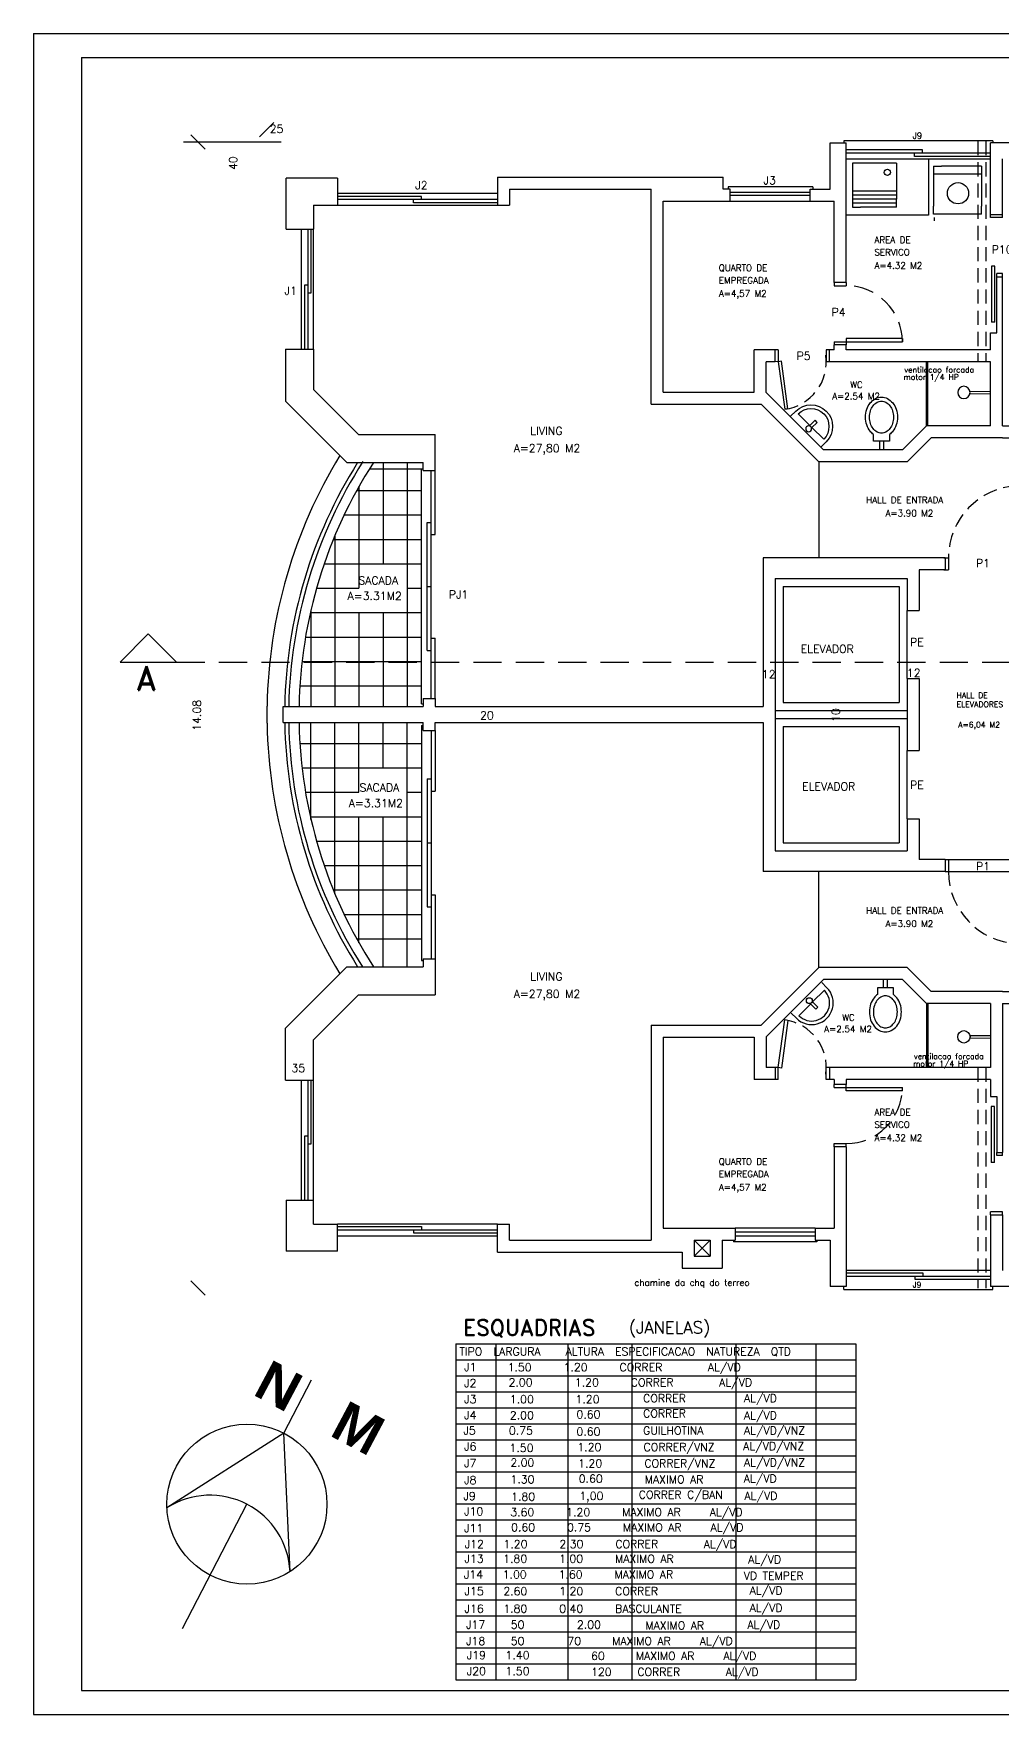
# Model space of a CAD drawing. Header units: millimetres. Extents: x 2200 to 2403, y 2380 to 2511.
# Drawn here: x 2332.39 to 2349.53, y 2419.94 to 2449.67 of the extents above; entities that cross this region are included whole.
import ezdxf

# ---------------------------------------------------------------- set-up
doc = ezdxf.new("R2010")
doc.units = ezdxf.units.MM
doc.linetypes.add('DASHED', pattern=[0.75, 0.5, -0.25])
doc.linetypes.add('HIDDEN', pattern=[0.375, 0.25, -0.125])
doc.layers.add('AMBIENTES', color=160, linetype='Continuous')
doc.styles.add('ROMAND', font='romand', dxfattribs={"height": 0.1})
doc.styles.add('ROMANS', font='ROMANS.shx', dxfattribs={"height": 0.07})
doc.styles.add('SANSSERIFBOLD', font='sasb____.pfb', dxfattribs={"height": 0.4})

# ---------------------------------------------------------------- blocks, each defined once
blk = doc.blocks.new('VASO')
at = {"color": 4}
for p, q in [((-0.1, 0), (0, 0)), ((-0.1, -0.05), (0, -0.05))]:
    blk.add_line(p, q, dxfattribs=at)
for points in [[(-0.498, 0.159, 0.088923), (-0.577, 0.116, 0.104957), (-0.632, 0.049, 0.120011), (-0.65, -0.025, 0.120011), (-0.632, -0.099, 0.104957), (-0.577, -0.166, 0.088923), (-0.498, -0.209, 0.080167), (-0.4, -0.225, 0.080167), (-0.302, -0.209, 0.088923), (-0.223, -0.166, 0.068475), (-0.184, -0.125), (-0.1, -0.125), (-0.1, 0.075), (-0.184, 0.075, 0.068475), (-0.223, 0.116, 0.088923), (-0.302, 0.159, 0.080167), (-0.4, 0.175, 0.080167)], [(-0.6, -0.025, 0.126822), (-0.586, -0.08, 0.10607), (-0.541, -0.131, 0.085783), (-0.479, -0.163, 0.075445), (-0.4, -0.175, 0.075445), (-0.321, -0.163, 0.085783), (-0.259, -0.131, 0.10607), (-0.214, -0.08, 0.126822), (-0.2, -0.025, 0.126822), (-0.214, 0.03, 0.10607), (-0.259, 0.081, 0.085783), (-0.321, 0.113, 0.075445), (-0.4, 0.125, 0.075445), (-0.479, 0.113, 0.085783), (-0.541, 0.081, 0.10607), (-0.586, 0.03, 0.126822)]]:
    blk.add_lwpolyline(points, format="xyb", close=True, dxfattribs=at)
blk = doc.blocks.new('LAV')
at = {"color": 4}
for p, q in [((0, 0.1), (0, 0)), ((0.28, 0.1), (0.05, 0.1)), ((0.28, 0.09), (0.28, 0.2)), ((0.28, 0.2), (0.32, 0.2)), ((0.32, 0.09), (0.32, 0.2)), ((0.55, 0.1), (0.32, 0.1)), ((0.6, 0), (0.6, 0.1))]:
    blk.add_line(p, q, dxfattribs=at)
blk.add_circle((0.3, 0.054), 0.0409, dxfattribs=at)
for radius in [0.3, 0.25]:
    blk.add_arc((0.3, 0.1), radius, 0, 180, dxfattribs=at)
blk = doc.blocks.new('CH')
at = {"color": 4}
for p, q in [((-0.255, -0.001), (0, 0)), ((-0.255, -0.031), (0, -0.03))]:
    blk.add_line(p, q, dxfattribs=at)
blk.add_circle((-0.331, -0.016), 0.0772, dxfattribs=at)
blk = doc.blocks.new('P70D')
at = {"color": 1}
for p, q in [((0, 0.78), (0, 0.74)), ((0, 0.74), (0.15, 0.74)), ((0.15, 0.78), (0.15, 0.74)), ((0, 0.04), (0.15, 0.04)), ((0, 0.04), (0, 0)), ((0.85, 0.08), (0.15, 0.08)), ((0.15, 0.08), (0.15, 0.04)), ((0.15, 0.04), (0.85, 0.04)), ((0.15, 0.04), (0.15, 0)), ((0.85, 0.08), (0.85, 0.04))]:
    blk.add_line(p, q, dxfattribs=at)
at = {"color": 1, "linetype": 'HIDDEN'}
blk.add_arc((0.15, 0.04), 0.7, 360, 90, dxfattribs=at)
blk = doc.blocks.new('P70E')
at = {"color": 1}
for p, q in [((0, 0.78), (0, 0.74)), ((0.15, 0.74), (0, 0.74)), ((0.15, 0.78), (0.15, 0.74)), ((-0.7, 0.08), (0, 0.08)), ((-0.7, 0.08), (-0.7, 0.04)), ((0, 0.04), (-0.7, 0.04)), ((0, 0.08), (0, 0.04)), ((0.15, 0.04), (0, 0.04)), ((0, 0.04), (0, 0)), ((0.15, 0.04), (0.15, 0))]:
    blk.add_line(p, q, dxfattribs=at)
at = {"color": 1, "linetype": 'HIDDEN'}
blk.add_arc((0, 0.04), 0.7, 90, 180, dxfattribs=at)

msp = doc.modelspace()

# ---------------------------------------------------------------- linework, layer by layer
at = {"color": 1}
for p, q in [((2332.39378, 2449.6742), (2332.39378, 2419.94198)), ((2332.39378, 2449.6742), (2374.44365, 2449.6742)), ((2336.64176, 2448.10411), (2336.38848, 2447.851)), ((2348.11604, 2447.61559), (2346.77101, 2447.61559)), ((2349.31948, 2447.55896), (2346.77101, 2447.55896)), ((2347.97446, 2447.50233), (2347.97446, 2447.55896)), ((2348.11604, 2447.55896), (2348.11604, 2447.61559)), ((2349.31948, 2447.50233), (2347.97446, 2447.50233)), ((2339.25434, 2446.79442), (2337.76773, 2446.79442)), ((2340.59937, 2446.73778), (2337.76773, 2446.73778)), ((2339.11276, 2446.68115), (2339.11276, 2446.73778)), ((2340.59937, 2446.68115), (2339.11276, 2446.68115)), ((2339.25434, 2446.73778), (2339.25434, 2446.79442)), ((2346.13389, 2446.86521), (2344.71807, 2446.86521)), ((2346.13389, 2446.80857), (2344.71807, 2446.80857)), ((2348.32841, 2446.36259), (2348.32841, 2446.41922)), ((2349.31948, 2446.41922), (2349.31948, 2446.47586)), ((2349.53186, 2446.41922), (2349.31948, 2446.41922)), ((2349.53186, 2446.41922), (2349.53186, 2446.47586)), ((2337.24387, 2446.21393), (2337.24387, 2444.0902)), ((2337.30051, 2446.21393), (2337.30051, 2445.08127)), ((2349.39857, 2445.55846), (2349.34193, 2445.55846)), ((2349.34193, 2445.55846), (2349.34193, 2444.56738)), ((2349.39857, 2444.56738), (2349.39857, 2445.55846)), ((2337.24387, 2445.22285), (2337.18724, 2445.22285)), ((2337.18724, 2445.22285), (2337.18724, 2444.0902)), ((2349.43275, 2445.37152), (2349.43275, 2445.42815)), ((2349.53186, 2445.42815), (2349.43275, 2445.42815)), ((2349.53186, 2445.37152), (2349.53186, 2445.42815)), ((2337.30051, 2445.08127), (2337.24387, 2445.08127)), ((2349.39857, 2444.56738), (2349.34193, 2444.56738)), ((2345.56756, 2444.08248), (2345.51093, 2444.08248)), ((2345.56756, 2444.08248), (2345.56756, 2443.87011)), ((2346.41705, 2444.08248), (2346.41705, 2443.87011)), ((2346.47369, 2444.08248), (2346.41705, 2444.08248)), ((2345.56756, 2443.87011), (2345.51104, 2443.87359)), ((2345.62369, 2443.87767), (2345.56756, 2443.87011)), ((2345.56756, 2443.87011), (2345.68098, 2443.02822)), ((2345.73711, 2443.03578), (2345.62369, 2443.87767)), ((2346.47369, 2443.87011), (2346.41705, 2443.87011)), ((2345.73711, 2443.03578), (2345.68098, 2443.02822)), ((2339.42424, 2437.91014), (2339.42424, 2441.94523)), ((2339.49503, 2440.81257), (2339.49503, 2441.94523)), ((2339.35345, 2441.02495), (2339.42424, 2441.02495)), ((2339.35345, 2438.75963), (2339.35345, 2441.02495)), ((2339.42424, 2440.81257), (2339.49503, 2440.81257)), ((2348.49491, 2440.40135), (2348.57752, 2440.40135)), ((2348.49491, 2440.18897), (2348.57752, 2440.18897)), ((2348.57752, 2440.40413), (2348.57752, 2440.18897)), ((2339.35345, 2439.89229), (2339.42424, 2439.89229)), ((2347.84837, 2438.2641), (2347.84837, 2439.46754)), ((2339.42424, 2438.97909), (2339.49503, 2438.97909)), ((2339.49503, 2437.91014), (2339.49503, 2438.97909)), ((2339.35345, 2438.75963), (2339.42424, 2438.75963)), ((2339.42424, 2437.34381), (2339.42424, 2433.30873)), ((2339.49503, 2437.34381), (2339.49503, 2436.27487)), ((2347.84837, 2435.78641), (2347.84837, 2436.98986)), ((2339.35345, 2436.49432), (2339.42424, 2436.49432)), ((2339.35345, 2436.49432), (2339.35345, 2434.22901)), ((2339.42424, 2436.27487), (2339.49503, 2436.27487)), ((2339.35345, 2435.36167), (2339.42424, 2435.36167)), ((2348.52088, 2435.06498), (2348.57752, 2435.06498)), ((2348.52088, 2434.85261), (2348.57752, 2434.85261)), ((2348.57752, 2435.06498), (2348.57752, 2434.85261)), ((2339.35345, 2434.22901), (2339.42424, 2434.22901)), ((2339.42424, 2434.44138), (2339.49503, 2434.44138)), ((2339.49503, 2434.44138), (2339.49503, 2433.30873)), ((2345.56756, 2431.38385), (2345.68268, 2432.22551)), ((2345.73879, 2432.21783), (2345.62367, 2431.37618)), ((2345.73879, 2432.21783), (2345.68268, 2432.22551)), ((2345.56756, 2431.38385), (2345.51093, 2431.38385)), ((2345.62367, 2431.37618), (2345.56756, 2431.38385)), ((2345.56756, 2431.17148), (2345.56756, 2431.38385)), ((2346.47369, 2431.38385), (2346.41705, 2431.38385)), ((2346.41705, 2431.17148), (2346.41705, 2431.38385)), ((2337.24387, 2431.16376), (2337.24387, 2429.04003)), ((2337.30051, 2431.16376), (2337.30051, 2430.0311)), ((2345.56756, 2431.17148), (2345.51093, 2431.17148)), ((2346.47369, 2431.17148), (2346.41705, 2431.17148)), ((2349.39151, 2430.69411), (2349.33488, 2430.69411)), ((2349.33488, 2430.69411), (2349.33488, 2429.70304)), ((2349.39151, 2429.70304), (2349.39151, 2430.69411)), ((2337.24387, 2430.17268), (2337.18724, 2430.17268)), ((2337.18724, 2430.17268), (2337.18724, 2429.04003)), ((2337.30051, 2430.0311), (2337.24387, 2430.0311)), ((2349.43275, 2429.82581), (2349.43275, 2429.88244)), ((2349.53186, 2429.82581), (2349.43275, 2429.82581)), ((2349.53186, 2429.82581), (2349.53186, 2429.88244)), ((2349.39151, 2429.70304), (2349.33488, 2429.70304)), ((2349.31948, 2428.7781), (2349.31948, 2428.83473)), ((2349.53186, 2428.83473), (2349.31948, 2428.83473)), ((2349.53186, 2428.7781), (2349.53186, 2428.83473)), ((2337.76773, 2428.57281), (2339.25434, 2428.57281)), ((2339.25434, 2428.57281), (2339.25434, 2428.51617)), ((2337.76773, 2428.51617), (2340.59937, 2428.51617)), ((2339.11276, 2428.51617), (2339.11276, 2428.45954)), ((2339.11276, 2428.45954), (2340.59937, 2428.45954)), ((2346.21884, 2428.4737), (2344.80302, 2428.4737)), ((2346.21884, 2428.40291), (2344.80302, 2428.40291)), ((2346.78163, 2427.75163), (2348.12666, 2427.75163)), ((2346.78163, 2427.695), (2349.3301, 2427.695)), ((2347.98507, 2427.695), (2347.98507, 2427.63837)), ((2347.98507, 2427.63837), (2349.3301, 2427.63837)), ((2348.12666, 2427.75163), (2348.12666, 2427.695)), ((2339.86311, 2426.49978), (2339.86311, 2420.55334)), ((2339.86311, 2426.49978), (2346.94221, 2426.49978)), ((2340.57102, 2426.49978), (2340.57102, 2420.55334)), ((2341.84526, 2426.49978), (2341.84526, 2420.55334)), ((2342.97792, 2426.49978), (2342.97792, 2420.55334)), ((2344.81848, 2426.49978), (2344.81848, 2420.55334)), ((2346.2343, 2426.49978), (2346.2343, 2420.55334)), ((2346.94221, 2426.49978), (2346.94221, 2420.55334)), ((2339.86311, 2426.21662), (2346.94221, 2426.21662)), ((2339.86311, 2425.93345), (2346.94221, 2425.93345)), ((2339.86311, 2425.65029), (2346.94221, 2425.65029)), ((2339.86311, 2425.36713), (2346.94221, 2425.36713)), ((2339.86311, 2425.08396), (2346.94221, 2425.08396)), ((2339.86311, 2424.8008), (2346.94221, 2424.8008)), ((2339.86311, 2424.51763), (2346.94221, 2424.51763)), ((2339.86311, 2424.23447), (2346.94221, 2424.23447)), ((2339.86311, 2423.9513), (2346.94221, 2423.9513)), ((2339.86311, 2423.66814), (2346.94221, 2423.66814)), ((2339.86311, 2423.38498), (2346.94221, 2423.38498)), ((2339.86311, 2423.10181), (2346.94221, 2423.10181)), ((2339.86311, 2422.81865), (2346.94221, 2422.81865)), ((2339.86311, 2422.53548), (2346.94221, 2422.53548)), ((2339.86311, 2422.25232), (2346.94221, 2422.25232)), ((2339.86311, 2421.96916), (2346.94221, 2421.96916)), ((2339.86311, 2421.68599), (2346.94221, 2421.68599)), ((2339.86311, 2421.40283), (2346.94221, 2421.40283)), ((2339.86311, 2421.11966), (2346.94221, 2421.11966)), ((2339.86311, 2420.8365), (2346.94221, 2420.8365)), ((2339.86311, 2420.55334), (2346.94221, 2420.55334)), ((2332.39378, 2419.94198), (2374.44365, 2419.94198))]:
    msp.add_line(p, q, dxfattribs=at)
for p, q in [((2333.24327, 2449.24946), (2374.0189, 2449.24946)), ((2333.24327, 2449.24946), (2333.24327, 2420.36672)), ((2346.48784, 2446.92184), (2346.48784, 2447.74302)), ((2346.77101, 2445.27177), (2346.77101, 2447.74302)), ((2346.77101, 2445.74278), (2346.77101, 2447.74302)), ((2349.31948, 2446.47586), (2349.31948, 2447.74302)), ((2351.01847, 2447.74302), (2349.31948, 2447.74302)), ((2349.53186, 2446.47586), (2349.53186, 2447.45985)), ((2336.86354, 2446.21393), (2336.86354, 2447.11811)), ((2337.76773, 2447.11811), (2336.86354, 2447.11811)), ((2337.76773, 2447.11811), (2337.76773, 2446.63868)), ((2340.59937, 2447.13421), (2340.59937, 2446.63868)), ((2340.59937, 2447.13421), (2344.59198, 2447.13421)), ((2344.59198, 2446.92184), (2344.59198, 2447.13421)), ((2340.81174, 2446.92184), (2340.81174, 2446.63868)), ((2340.81174, 2446.92184), (2343.31774, 2446.92184)), ((2343.31774, 2443.12036), (2343.31774, 2446.92184)), ((2343.53012, 2443.33273), (2343.53012, 2446.70947)), ((2343.53012, 2446.70947), (2344.71807, 2446.70947)), ((2344.71807, 2446.92184), (2344.59198, 2446.92184)), ((2344.71807, 2446.70947), (2344.71807, 2446.92184)), ((2346.13389, 2446.70947), (2346.13389, 2446.92184)), ((2346.13389, 2446.92184), (2346.48784, 2446.92184)), ((2346.13389, 2446.70947), (2346.55864, 2446.70947)), ((2346.55864, 2445.27177), (2346.55864, 2446.70947)), ((2346.55864, 2445.74278), (2346.55864, 2446.70947)), ((2337.34298, 2446.63868), (2337.34298, 2446.21393)), ((2337.34298, 2446.63868), (2337.76773, 2446.63868)), ((2340.59937, 2446.63868), (2340.81174, 2446.63868)), ((2349.31948, 2446.47586), (2349.53186, 2446.47586)), ((2336.86354, 2446.21393), (2337.34298, 2446.21393)), ((2346.77101, 2445.27177), (2346.55864, 2445.27177)), ((2349.43275, 2444.38044), (2349.43275, 2445.37152)), ((2349.43275, 2445.37152), (2349.53186, 2445.37152)), ((2349.53186, 2442.73745), (2349.53186, 2445.37152)), ((2349.31948, 2444.38044), (2349.43275, 2444.38044)), ((2349.31948, 2444.08248), (2349.31948, 2444.38044)), ((2336.84744, 2444.0902), (2336.84744, 2443.17421)), ((2336.84744, 2444.0902), (2337.34298, 2444.0902)), ((2337.34298, 2444.0902), (2337.34298, 2443.37947)), ((2345.14281, 2443.33273), (2345.14281, 2444.08248)), ((2345.51093, 2444.08248), (2345.14281, 2444.08248)), ((2345.51093, 2443.87011), (2345.51093, 2444.08248)), ((2346.55864, 2444.08248), (2346.47369, 2444.08248)), ((2346.47369, 2443.87011), (2346.47369, 2444.08248)), ((2346.77101, 2444.16743), (2346.55864, 2444.16743)), ((2346.55864, 2444.08248), (2346.55864, 2444.16743)), ((2346.77101, 2444.08248), (2346.77101, 2444.16743)), ((2349.31948, 2444.08248), (2346.77101, 2444.08248)), ((2345.35519, 2443.3276), (2345.35519, 2443.87011)), ((2345.51093, 2443.87011), (2345.35519, 2443.87011)), ((2349.31948, 2443.87011), (2346.47369, 2443.87011)), ((2346.85596, 2443.87011), (2346.77101, 2443.87011)), ((2349.31948, 2442.73745), (2349.31948, 2443.87011)), ((2337.93484, 2442.08681), (2336.84744, 2443.17421)), ((2338.1401, 2442.58235), (2337.34298, 2443.37947)), ((2343.31774, 2443.12036), (2345.26209, 2443.12036)), ((2343.53012, 2443.33273), (2345.14281, 2443.33273)), ((2338.1401, 2442.58235), (2339.49503, 2442.58235)), ((2339.49503, 2441.94523), (2339.49503, 2442.58235)), ((2339.49503, 2441.94523), (2339.49503, 2442.51156)), ((2349.31948, 2442.73745), (2348.18683, 2442.73745)), ((2349.53186, 2442.52508), (2348.2748, 2442.52508)), ((2349.53186, 2442.73745), (2351.41124, 2442.73745)), ((2349.53186, 2442.52508), (2351.49921, 2442.52508)), ((2347.76208, 2442.3127), (2346.37009, 2442.3127)), ((2337.93484, 2442.08681), (2339.28266, 2442.08681)), ((2339.28266, 2441.94523), (2339.28266, 2442.08681)), ((2339.28266, 2441.94523), (2339.49503, 2441.94523)), ((2347.85005, 2442.10033), (2346.28212, 2442.10033)), ((2348.52089, 2440.40135), (2345.29989, 2440.40135)), ((2345.29989, 2440.40135), (2345.29989, 2437.76856)), ((2348.52089, 2440.18897), (2348.06074, 2440.18897)), ((2348.06074, 2440.18897), (2348.06074, 2439.46754)), ((2348.52089, 2440.40413), (2348.52089, 2440.18897)), ((2345.51227, 2440.03387), (2347.84837, 2440.03387)), ((2345.51227, 2440.03387), (2345.51227, 2435.22008)), ((2347.84837, 2440.03387), (2347.84837, 2439.46754)), ((2347.84837, 2439.46754), (2348.06074, 2439.46754)), ((2333.92209, 2438.55673), (2334.42265, 2439.0573)), ((2334.42265, 2439.0573), (2334.92322, 2438.55673)), ((2333.92209, 2438.55673), (2334.92322, 2438.55673)), ((2347.84837, 2438.2641), (2348.06074, 2438.2641)), ((2347.84837, 2438.2641), (2347.84837, 2436.98986)), ((2348.06074, 2438.2641), (2348.06074, 2437.34381)), ((2336.80615, 2437.4854), (2336.80615, 2437.76856)), ((2336.80615, 2437.76856), (2339.28266, 2437.76856)), ((2339.28266, 2437.91014), (2339.49503, 2437.91014)), ((2339.28266, 2437.91014), (2339.28266, 2437.76856)), ((2339.49503, 2437.91014), (2339.49503, 2437.76856)), ((2339.49503, 2437.76856), (2345.29989, 2437.76856)), ((2348.06074, 2437.91014), (2348.06074, 2436.98986)), ((2336.80615, 2437.4854), (2339.28266, 2437.4854)), ((2339.28266, 2437.34381), (2339.28266, 2437.4854)), ((2339.49503, 2437.4854), (2345.29989, 2437.4854)), ((2339.49503, 2437.34381), (2339.49503, 2437.4854)), ((2345.29989, 2437.4854), (2345.29989, 2434.85261)), ((2339.28266, 2437.34381), (2339.49503, 2437.34381)), ((2347.84837, 2436.98986), (2348.06074, 2436.98986)), ((2347.84837, 2435.78641), (2348.06074, 2435.78641)), ((2347.84837, 2435.78641), (2347.84837, 2435.22008)), ((2348.06074, 2435.78641), (2348.06074, 2435.06498)), ((2345.51227, 2435.22008), (2347.84837, 2435.22008)), ((2348.52088, 2434.85261), (2345.29989, 2434.85261)), ((2348.52088, 2435.06498), (2348.06074, 2435.06498)), ((2348.52088, 2435.06498), (2348.52088, 2434.85261)), ((2339.28266, 2433.30873), (2339.28266, 2433.16714)), ((2339.28266, 2433.30873), (2339.49503, 2433.30873)), ((2339.49503, 2433.30873), (2339.49503, 2432.67161)), ((2337.93484, 2433.16714), (2336.84744, 2432.07974)), ((2337.93484, 2433.16714), (2339.28266, 2433.16714)), ((2347.85005, 2433.15363), (2346.28212, 2433.15363)), ((2347.76208, 2432.94125), (2346.37009, 2432.94125)), ((2349.53186, 2432.72888), (2348.2748, 2432.72888)), ((2349.53186, 2432.72888), (2351.49921, 2432.72888)), ((2338.1401, 2432.67161), (2337.34298, 2431.87449)), ((2338.1401, 2432.67161), (2339.49503, 2432.67161)), ((2349.31948, 2432.51651), (2348.18683, 2432.51651)), ((2349.31948, 2432.51651), (2349.31948, 2431.38385)), ((2349.53186, 2432.51651), (2351.41124, 2432.51651)), ((2349.53186, 2432.51651), (2349.53186, 2429.88244)), ((2343.31774, 2432.1336), (2343.31774, 2428.33212)), ((2343.31774, 2432.1336), (2345.26209, 2432.1336)), ((2336.84744, 2431.16376), (2336.84744, 2432.07974)), ((2337.34298, 2431.16376), (2337.34298, 2431.87449)), ((2343.53012, 2431.92122), (2343.53012, 2428.54449)), ((2343.53012, 2431.92122), (2345.14281, 2431.92122)), ((2345.14281, 2431.92122), (2345.14281, 2431.17148)), ((2345.35519, 2431.92635), (2345.35519, 2431.38385)), ((2345.51093, 2431.38385), (2345.35519, 2431.38385)), ((2345.51093, 2431.38385), (2345.51093, 2431.17148)), ((2349.31948, 2431.38385), (2346.47369, 2431.38385)), ((2346.47369, 2431.38385), (2346.47369, 2431.17148)), ((2346.85596, 2431.38385), (2346.77101, 2431.38385)), ((2336.84744, 2431.16376), (2337.34298, 2431.16376)), ((2345.51093, 2431.17148), (2345.14281, 2431.17148)), ((2346.55864, 2431.17148), (2346.47369, 2431.17148)), ((2346.55864, 2431.17148), (2346.55864, 2431.08653)), ((2346.77101, 2431.08653), (2346.55864, 2431.08653)), ((2346.77101, 2431.17148), (2346.77101, 2431.08653)), ((2349.31948, 2431.17148), (2346.77101, 2431.17148)), ((2349.31948, 2431.17148), (2349.31948, 2430.87352)), ((2349.31948, 2430.87352), (2349.43275, 2430.87352)), ((2349.43275, 2430.87352), (2349.43275, 2429.88244)), ((2346.77101, 2429.98219), (2346.55864, 2429.98219)), ((2346.55864, 2429.98219), (2346.55864, 2428.54449)), ((2346.77101, 2429.98219), (2346.77101, 2427.51094)), ((2349.43275, 2429.88244), (2349.53186, 2429.88244)), ((2336.86354, 2429.04003), (2337.34298, 2429.04003)), ((2336.86354, 2429.04003), (2336.86354, 2428.13584)), ((2337.34298, 2428.61528), (2337.34298, 2429.04003)), ((2337.34298, 2428.61528), (2337.76773, 2428.61528)), ((2337.76773, 2428.13584), (2337.76773, 2428.61528)), ((2340.59937, 2428.61528), (2340.81174, 2428.61528)), ((2340.59937, 2428.11974), (2340.59937, 2428.61528)), ((2340.81174, 2428.33212), (2340.81174, 2428.61528)), ((2343.53012, 2428.54449), (2344.80302, 2428.54449)), ((2344.80302, 2428.54449), (2344.80302, 2428.33212)), ((2346.21884, 2428.54449), (2346.55864, 2428.54449)), ((2346.21884, 2428.54449), (2346.21884, 2428.33212)), ((2349.31948, 2428.7781), (2349.31948, 2427.51094)), ((2349.31948, 2428.7781), (2349.53186, 2428.7781)), ((2349.53186, 2428.7781), (2349.53186, 2427.79411)), ((2340.81174, 2428.33212), (2343.31774, 2428.33212)), ((2344.08095, 2428.33212), (2344.08095, 2428.04895)), ((2344.08095, 2428.33212), (2344.36411, 2428.33212)), ((2344.36411, 2428.33212), (2344.36411, 2428.04895)), ((2344.57649, 2428.33212), (2344.80302, 2428.33212)), ((2344.57649, 2428.33212), (2344.57649, 2427.83658)), ((2346.21884, 2428.33212), (2346.48784, 2428.33212)), ((2346.48784, 2428.33212), (2346.48784, 2427.51094)), ((2337.76773, 2428.13584), (2336.86354, 2428.13584)), ((2340.59937, 2428.11974), (2343.86858, 2428.11974)), ((2343.86858, 2428.11974), (2343.86858, 2427.83658)), ((2344.08095, 2428.04895), (2344.36411, 2428.04895)), ((2343.86858, 2427.83658), (2344.57649, 2427.83658)), ((2351.01847, 2427.51094), (2349.31948, 2427.51094)), ((2333.24327, 2420.36672), (2374.0189, 2420.36672))]:
    msp.add_line(p, q)
at = {"color": 1, "linetype": 'ByBlock'}
for p, q in [((2335.43046, 2447.62781), (2335.17561, 2447.88266)), ((2336.77505, 2447.75523), (2335.04819, 2447.75523)), ((2335.43046, 2427.3552), (2335.17561, 2427.61005))]:
    msp.add_line(p, q, dxfattribs=at)
at = {"color": 7}
for p, q in [((2346.48784, 2447.74302), (2346.77101, 2447.74302)), ((2346.28212, 2442.10033), (2345.26209, 2443.12036)), ((2346.37009, 2442.3127), (2345.35519, 2443.3276)), ((2347.76208, 2442.3127), (2348.18683, 2442.73745)), ((2347.85005, 2442.10033), (2348.2748, 2442.52508)), ((2346.28212, 2433.15363), (2345.26209, 2432.1336)), ((2347.85005, 2433.15363), (2348.2748, 2432.72888)), ((2346.37009, 2432.94125), (2345.35519, 2431.92635)), ((2347.76208, 2432.94125), (2348.18683, 2432.51651)), ((2346.77101, 2427.51094), (2346.48784, 2427.51094))]:
    msp.add_line(p, q, dxfattribs=at)
at = {"color": 4}
for p, q in [((2346.72853, 2447.77736), (2346.72853, 2447.73489)), ((2349.36196, 2447.77736), (2346.72853, 2447.77736)), ((2349.36196, 2447.77736), (2349.36196, 2447.73489)), ((2346.77101, 2447.45985), (2349.31948, 2447.45985)), ((2347.65669, 2447.38473), (2346.87798, 2447.38473)), ((2346.87798, 2447.38473), (2346.87798, 2447.24315)), ((2347.65669, 2447.38473), (2347.65669, 2446.74761)), ((2348.22602, 2447.44457), (2348.22602, 2446.46445)), ((2348.31252, 2447.33106), (2348.31252, 2446.62314)), ((2348.31252, 2447.33106), (2348.4541, 2447.33106)), ((2349.16201, 2447.33106), (2348.4541, 2447.33106)), ((2349.16201, 2447.33106), (2349.16201, 2447.18947)), ((2344.6782, 2446.96431), (2344.6782, 2446.92184)), ((2346.17636, 2446.96431), (2344.6782, 2446.96431)), ((2346.17636, 2446.96431), (2346.17636, 2446.92184)), ((2346.87798, 2447.24315), (2346.87798, 2446.60603)), ((2349.16201, 2447.18947), (2348.31252, 2447.18947)), ((2349.16201, 2447.18947), (2349.16201, 2446.62314)), ((2337.76773, 2446.85105), (2340.59937, 2446.85105)), ((2344.71807, 2446.70947), (2346.13389, 2446.70947)), ((2347.65669, 2446.88919), (2346.87798, 2446.88919)), ((2347.65669, 2446.8184), (2346.87798, 2446.8184)), ((2347.65669, 2446.74761), (2346.87798, 2446.74761)), ((2347.65669, 2446.67682), (2346.87798, 2446.67682)), ((2347.65669, 2446.60603), (2347.65669, 2446.74761)), ((2337.76773, 2446.63868), (2340.59937, 2446.63868)), ((2348.22602, 2446.46445), (2346.77101, 2446.46445)), ((2346.87798, 2446.60603), (2347.01957, 2446.60603)), ((2347.65669, 2446.60603), (2347.01957, 2446.60603)), ((2348.31252, 2446.48156), (2348.31252, 2446.62314)), ((2349.16201, 2446.48156), (2348.31252, 2446.48156)), ((2349.16201, 2446.48156), (2349.16201, 2446.62314)), ((2337.13061, 2444.0902), (2337.13061, 2446.21393)), ((2337.34298, 2444.0902), (2337.34298, 2446.21393)), ((2348.18683, 2442.73745), (2348.18683, 2443.87011)), ((2348.21515, 2442.73745), (2348.21515, 2443.87011)), ((2338.33303, 2441.9739), (2339.28324, 2441.9739)), ((2338.57475, 2442.08681), (2338.57475, 2440.2958)), ((2338.99949, 2442.08681), (2338.99949, 2437.76856)), ((2339.25434, 2437.81811), (2339.25434, 2441.97355)), ((2346.28212, 2442.10033), (2346.28212, 2440.40135)), ((2338.15, 2441.66579), (2338.15, 2439.86397)), ((2338.10842, 2441.59128), (2339.25434, 2441.59128)), ((2337.88675, 2441.15945), (2339.25434, 2441.15945)), ((2337.69601, 2440.72763), (2339.25434, 2440.72763)), ((2337.72525, 2440.79838), (2337.72525, 2437.76856)), ((2337.53392, 2440.2958), (2339.25434, 2440.2958)), ((2337.3987, 2439.86397), (2338.15, 2439.86397)), ((2338.99949, 2439.86397), (2339.25434, 2439.86397)), ((2337.289, 2439.43215), (2339.25434, 2439.43215)), ((2337.30051, 2439.48246), (2337.30051, 2437.76856)), ((2338.15, 2439.43215), (2338.15, 2437.76856)), ((2338.57475, 2439.43215), (2338.57475, 2437.76856)), ((2337.20379, 2439.00032), (2339.25434, 2439.00032)), ((2337.14229, 2438.5685), (2339.25434, 2438.5685)), ((2337.10397, 2438.13667), (2339.25434, 2438.13667)), ((2336.52311, 2437.47563), (2336.52311, 2437.77832)), ((2339.25434, 2437.81811), (2339.28266, 2437.81811)), ((2337.30051, 2435.7715), (2337.30051, 2437.4854)), ((2337.72525, 2434.45557), (2337.72525, 2437.4854)), ((2338.15, 2436.25363), (2338.15, 2437.4854)), ((2338.57475, 2436.68546), (2338.57475, 2437.4854)), ((2338.99949, 2433.16714), (2338.99949, 2437.4854)), ((2339.25434, 2437.43584), (2339.28266, 2437.43584)), ((2339.25434, 2437.43584), (2339.25434, 2433.28041)), ((2337.10397, 2437.11728), (2339.25434, 2437.11728)), ((2337.14229, 2436.68546), (2339.25434, 2436.68546)), ((2337.20379, 2436.25363), (2338.15, 2436.25363)), ((2338.99949, 2436.25363), (2339.25434, 2436.25363)), ((2337.289, 2435.82181), (2339.25434, 2435.82181)), ((2338.15, 2433.58817), (2338.15, 2435.82181)), ((2338.57475, 2433.16714), (2338.57475, 2435.82181)), ((2337.3987, 2435.38998), (2339.25434, 2435.38998)), ((2337.53392, 2434.95816), (2339.25434, 2434.95816)), ((2346.28212, 2433.15363), (2346.28212, 2434.85261)), ((2348.57752, 2435.06498), (2349.85175, 2435.06498)), ((2348.57752, 2434.85261), (2349.79512, 2434.85261)), ((2337.69601, 2434.52633), (2339.25434, 2434.52633)), ((2337.88675, 2434.09451), (2339.25434, 2434.09451)), ((2338.10842, 2433.66268), (2339.25434, 2433.66268)), ((2339.25434, 2433.28041), (2339.28266, 2433.28041)), ((2348.18683, 2432.51651), (2348.18683, 2431.38385)), ((2348.21515, 2432.51651), (2348.21515, 2431.38385)), ((2337.13061, 2429.04003), (2337.13061, 2431.16376)), ((2337.34298, 2429.04003), (2337.34298, 2431.16376)), ((2340.59937, 2428.61528), (2337.76773, 2428.61528)), ((2346.21884, 2428.54449), (2344.80302, 2428.54449)), ((2340.59937, 2428.40291), (2337.76773, 2428.40291)), ((2344.08095, 2428.33212), (2344.36411, 2428.04895)), ((2344.36411, 2428.33212), (2344.08095, 2428.04895)), ((2344.7747, 2428.33212), (2344.7747, 2428.3038)), ((2346.24715, 2428.3038), (2344.7747, 2428.3038)), ((2346.24715, 2428.33212), (2346.24715, 2428.3038)), ((2349.3301, 2427.79411), (2346.77101, 2427.79411)), ((2346.72853, 2427.46063), (2346.72853, 2427.50311)), ((2346.72853, 2427.46063), (2349.36196, 2427.46063)), ((2349.36196, 2427.46063), (2349.36196, 2427.50311))]:
    msp.add_line(p, q, dxfattribs=at)
at = {"color": 4, "linetype": 'HIDDEN'}
for p, q in [((2349.09652, 2447.77303), (2349.09652, 2443.87181)), ((2349.2381, 2447.77303), (2349.2381, 2443.87181)), ((2349.09652, 2431.38385), (2349.09652, 2427.48263)), ((2349.2381, 2431.38385), (2349.2381, 2427.48263))]:
    msp.add_line(p, q, dxfattribs=at)
at = {"color": 2}
for p, q in [((2345.65385, 2439.89229), (2345.65385, 2437.83935)), ((2345.65385, 2439.89229), (2347.70679, 2439.89229)), ((2347.70679, 2439.89229), (2347.70679, 2437.83935)), ((2345.65385, 2437.83935), (2347.70679, 2437.83935)), ((2345.65385, 2437.41461), (2345.65385, 2435.36167)), ((2345.65385, 2437.41461), (2347.70679, 2437.41461)), ((2347.70679, 2437.41461), (2347.70679, 2435.36167)), ((2345.65385, 2435.36167), (2347.70679, 2435.36167)), ((2336.82019, 2424.9161), (2337.30952, 2425.8585)), ((2336.82019, 2424.9161), (2334.75334, 2423.59633)), ((2336.92972, 2422.46627), (2336.82019, 2424.9161)), ((2335.02598, 2421.46064), (2336.16775, 2423.65957))]:
    msp.add_line(p, q, dxfattribs=at)
at = {"color": 3}
for p, q in [((2345.51227, 2437.69777), (2347.84837, 2437.69777)), ((2345.51227, 2437.55619), (2347.84837, 2437.55619))]:
    msp.add_line(p, q, dxfattribs=at)
at = {"color": 4}
for centre, radius in [((2347.49827, 2447.21914), 0.05514), ((2348.74684, 2446.85025), 0.18787)]:
    msp.add_circle(centre, radius, dxfattribs=at)
at = {"color": 2}
msp.add_circle((2336.16775, 2423.65957), 1.41582, dxfattribs=at)
at = {"color": 1, "linetype": 'HIDDEN'}
for centre, radius, start, end in [((2345.56756, 2443.87011), 0.84949, 277.672936, 7.672936), ((2349.85175, 2440.40135), 1.27424, 92.547318, 179.874754), ((2349.85175, 2434.85261), 1.27424, 180.125246, 267.452682), ((2345.56756, 2431.38385), 0.84949, 352.211333, 82.211333)]:
    msp.add_arc(centre, radius, start, end, dxfattribs=at)
at = {"color": 4}
for radius, start, end in [(8.77809, 148.534184, 179.012093), (8.21176, 147.104845, 179.012093), (8.77809, 180.987907, 211.465816), (8.21176, 180.987907, 212.895155)]:
    msp.add_arc((2345.29989, 2437.62698), radius, start, end, dxfattribs=at)
at = {"color": 1}
for centre, radius, start, end in [((2345.18829, 2437.62667), 8.35334, 147.728288, 179.012093), ((2345.18829, 2437.62667), 8.28255, 147.288368, 179.012093), ((2345.18795, 2437.62942), 8.35334, 180.987907, 212.289032), ((2345.18795, 2437.62942), 8.28255, 180.987907, 212.599012)]:
    msp.add_arc(centre, radius, start, end, dxfattribs=at)
at = {"color": 2}
msp.add_arc((2335.51531, 2422.40304), 1.41582, 2.56, 122.56, dxfattribs=at)
at = {"layer": 'AMBIENTES', "linetype": 'DASHED'}
msp.add_line((2334.92322, 2438.55673), (2371.73665, 2438.55673), dxfattribs=at)
at = {"layer": 'DEFPOINTS', "color": 0, "linetype": 'ByBlock'}
for p in [(2336.86354, 2447.75523), (2335.30303, 2427.48263), (2336.86354, 2427.48263)]:
    msp.add_point(p, dxfattribs=at)

# ---------------------------------------------------------------- block references
at = {"xscale": 1.415820403187441, "yscale": 1.415820403187441, "zscale": 1.415820403187441}
for name, p in [('P70D', (2346.55864, 2444.16743)), ('CH', (2349.31948, 2431.95018))]:
    msp.add_blockref(name, p, dxfattribs=at)
for name, p, xscale, yscale, zscale, rotation in [('CH', (2349.31948, 2443.30378), -1.415820403187441, 1.415820403187441, 1.415820403187441, 180), ('LAV', (2346.32601, 2442.36506), -1.274238362868696, 1.274238362868697, 1.274238362868697, 315.0000000000025), ('VASO', (2347.35788, 2442.32322), -1.415820403187441, 1.415820403187441, 1.415820403187441, 90.00000000000249), ('LAV', (2346.33758, 2432.88658), 1.274238362868697, 1.274238362868697, 1.274238362868697, 224.9999999999999), ('VASO', (2347.42666, 2432.93492), 1.415820403187441, 1.415820403187441, 1.415820403187441, 90), ('P70E', (2346.77101, 2431.08653), 1.415820403187441, 1.415820403187441, 1.415820403187441, 180)]:
    msp.add_blockref(name, p, dxfattribs=dict(xscale=xscale, yscale=yscale, zscale=zscale, rotation=rotation))

# ---------------------------------------------------------------- texts
at = {"color": 1}
for s, height, style, p in [('25', 0.141582, 'ROMAND', (2336.56975, 2447.918)), ('J9', 0.109018, 'ROMAND', (2347.94366, 2447.81532)), ('J2', 0.141582, 'ROMAND', (2339.14502, 2446.92088)), ('J3', 0.141582, 'ROMAND', (2345.30673, 2447.00747)), ('P10', 0.141582, 'ROMAND', (2349.34193, 2445.7841)), ('J1', 0.141582, 'ROMAND', (2336.83144, 2445.05476)), ('P4', 0.141582, 'ROMAND', (2346.50919, 2444.67564)), ('P5', 0.141582, 'ROMAND', (2345.89164, 2443.90162)), ('ventilacao forcada', 0.0991074, 'ROMANS', (2347.79678, 2443.67974)), ('motor 1/4 HP', 0.0991074, 'ROMANS', (2347.78334, 2443.54837)), ('P1', 0.141582, 'ROMAND', (2349.06516, 2440.23542)), ('PJ1', 0.141582, 'ROMAND', (2339.73919, 2439.68182)), ('PE', 0.141582, 'ROMAND', (2347.8981, 2438.83866)), ('A', 0.42475, 'ROMAND', (2334.20605, 2438.05778)), ('12', 0.141582, 'ROMAND', (2345.27721, 2438.27044)), ('12', 0.141582, 'ROMAND', (2347.842, 2438.29462)), ('20', 0.141582, 'ROMAND', (2340.29111, 2437.54242)), ('PE', 0.141582, 'ROMAND', (2347.8981, 2436.31285)), ('P1', 0.141582, 'ROMAND', (2349.06516, 2434.87402)), ('motor 1/4 HP', 0.0991074, 'ROMANS', (2347.95261, 2431.40183)), ('ventilacao forcada', 0.0991074, 'ROMANS', (2347.96605, 2431.5332)), ('35', 0.141582, 'ROMAND', (2336.95476, 2431.30429)), ('chamine da chq do terreo', 0.1132656, 'ROMAND', (2343.02227, 2427.52449)), ('J9', 0.099107, 'ROMANS', (2347.94645, 2427.49314)), ('TIPO  LARGURA   ALTURA  ESPECIFICACAO  NATUREZA  QTD', 0.141582, 'ROMAND', (2339.92516, 2426.28955)), ('J1', 0.141582, 'ROMAND', (2340.00915, 2426.0148)), ('1.50     1.20     CORRER       AL/VD', 0.141582, 'ROMAND', (2340.77986, 2426.01258)), ('J2', 0.141582, 'ROMAND', (2340.00915, 2425.73116)), ('2.00', 0.141582, 'ROMAND', (2340.79571, 2425.74336)), ('1.20     CORRER       AL/VD', 0.141582, 'ROMAND', (2341.96838, 2425.74336)), ('J3', 0.141582, 'ROMAND', (2340.00915, 2425.44753)), ('1.00', 0.141582, 'ROMAND', (2340.81859, 2425.44673)), ('1.20', 0.141582, 'ROMAND', (2341.98036, 2425.44673)), ('CORRER', 0.141582, 'ROMAND', (2343.17581, 2425.46355)), ('AL/VD', 0.141582, 'ROMAND', (2344.96057, 2425.46355)), ('J4', 0.141582, 'ROMAND', (2340.00915, 2425.1639)), ('2.00', 0.141582, 'ROMAND', (2340.81859, 2425.16069)), ('0.60', 0.141582, 'ROMAND', (2341.9972, 2425.17751)), ('CORRER', 0.141582, 'ROMAND', (2343.17581, 2425.19434)), ('AL/VD', 0.141582, 'ROMAND', (2344.96057, 2425.16069)), ('J5', 0.141582, 'ROMAND', (2339.99625, 2424.89315)), ('0.75    ', 0.141582, 'ROMAND', (2340.80175, 2424.89147)), ('0.60', 0.141582, 'ROMAND', (2341.9972, 2424.87465)), ('GUILHOTINA', 0.141582, 'ROMAND', (2343.17581, 2424.89147)), ('AL/VD/VNZ', 0.141582, 'ROMAND', (2344.96057, 2424.89147)), ('J6', 0.141582, 'ROMAND', (2340.00915, 2424.60952)), ('1.50', 0.141582, 'ROMAND', (2340.81284, 2424.58564)), ('1.20', 0.141582, 'ROMAND', (2342.01304, 2424.60009)), ('CORRER/VNZ', 0.141582, 'ROMAND', (2343.18433, 2424.60009)), ('AL/VD/VNZ', 0.141582, 'ROMAND', (2344.94611, 2424.61691)), ('J7', 0.141582, 'ROMAND', (2340.00915, 2424.31299)), ('2.00', 0.141582, 'ROMAND', (2340.8273, 2424.32553)), ('1.20', 0.141582, 'ROMAND', (2342.02751, 2424.31108)), ('CORRER/VNZ', 0.141582, 'ROMAND', (2343.19879, 2424.31108)), ('AL/VD/VNZ', 0.141582, 'ROMAND', (2344.96057, 2424.3279)), ('J8', 0.141582, 'ROMAND', (2340.00915, 2424.01646)), ('1.30', 0.141582, 'ROMAND', (2340.82948, 2424.0284)), ('0.60', 0.141582, 'ROMAND', (2342.03721, 2424.04166)), ('MAXIMO AR', 0.141582, 'ROMAND', (2343.20513, 2424.0284)), ('AL/VD', 0.141582, 'ROMAND', (2344.957, 2424.04166)), ('J9', 0.141582, 'ROMAND', (2339.99737, 2423.73407)), ('1.80', 0.141582, 'ROMAND', (2340.84126, 2423.72247)), ('1,00', 0.141582, 'ROMAND', (2342.04899, 2423.73574)), ('CORRER C/BAN', 0.141582, 'ROMAND', (2343.09916, 2423.75777)), ('AL/VD', 0.141582, 'ROMAND', (2344.96878, 2423.73574)), ('J10', 0.141582, 'ROMAND', (2340.00915, 2423.46208)), ('3.60     1.20     MAXIMO AR    AL/VD', 0.141582, 'ROMAND', (2340.82649, 2423.4484)), ('J11', 0.141582, 'ROMAND', (2340.00915, 2423.16556)), ('0.60     0.75     MAXIMO AR    AL/VD', 0.141582, 'ROMAND', (2340.84063, 2423.17977)), ('J12   1.20     2.30     CORRER       AL/VD', 0.141582, 'ROMAND', (2340.02008, 2422.88288)), ('J13   1.80     1.00     MAXIMO AR    ', 0.141582, 'ROMAND', (2340.01528, 2422.62438)), ('AL/VD', 0.141582, 'ROMAND', (2345.03567, 2422.61171)), ('J14   1.00     1.60     MAXIMO AR     ', 0.141582, 'ROMAND', (2340.00605, 2422.34566)), ('VD TEMPER', 0.141582, 'ROMAND', (2344.955, 2422.32447)), ('J15   2.60     1.20     CORRER       ', 0.141582, 'ROMAND', (2340.01704, 2422.05045)), ('AL/VD', 0.141582, 'ROMAND', (2345.06065, 2422.06361)), ('J16   1.80     0.40     BASCULANTE       ', 0.141582, 'ROMAND', (2340.01704, 2421.74056)), ('AL/VD', 0.141582, 'ROMAND', (2345.06065, 2421.75372)), ('J17    50     ', 0.141582, 'ROMAND', (2340.04338, 2421.45826)), ('2.00     ', 0.141582, 'ROMAND', (2342.00551, 2421.45826)), ('MAXIMO AR    ', 0.141582, 'ROMAND', (2343.21703, 2421.4451)), ('AL/VD', 0.141582, 'ROMAND', (2345.02114, 2421.45826)), ('J18    50       70     MAXIMO AR    AL/VD', 0.141582, 'ROMAND', (2340.04338, 2421.16874)), ('J19   1.40      ', 0.141582, 'ROMAND', (2340.05655, 2420.9187)), ('60     MAXIMO AR    AL/VD', 0.141582, 'ROMAND', (2342.25572, 2420.90555)), ('J20   1.50      ', 0.141582, 'ROMAND', (2340.05655, 2420.63612)), ('120    CORRER       AL/VD', 0.141582, 'ROMAND', (2342.25572, 2420.62296))]:
    msp.add_text(s, height=height, dxfattribs=dict(at, style=style)).set_placement(p)
for s, height, rotation, style, p in [('40', 0.141582, 90, 'ROMAND', (2335.99301, 2447.26128)), ('14.08', 0.141582, 90, 'ROMAND', (2335.35258, 2437.34159)), ('10', 0.141582, 90, 'ROMAND', (2346.65639, 2437.49668)), ('N   M', 0.70791, 332, 'SANSSERIFBOLD', (2336.24933, 2425.60773))]:
    msp.add_text(s, height=height, rotation=rotation, dxfattribs=dict(at, style=style)).set_placement(p)
at = {"color": 2, "style": 'ROMAND'}
for s, height, p in [('ESQUADRIAS', 0.283164, (2339.99251, 2426.64294)), ('(JANELAS)', 0.212373, (2342.92347, 2426.68101))]:
    msp.add_text(s, height=height, dxfattribs=at).set_placement(p)
at = {"layer": 'AMBIENTES', "style": 'ROMAND'}
for s, height, p in [('AREA DE', 0.113266, (2347.26781, 2445.96974)), ('SERVICO', 0.113266, (2347.26781, 2445.74964)), ('QUARTO DE', 0.113266, (2344.51469, 2445.47435)), ('A=4.32 M2', 0.113266, (2347.27028, 2445.51573)), ('EMPREGADA', 0.113266, (2344.51469, 2445.25425)), ('A=4,57 M2', 0.113266, (2344.51716, 2445.02033)), ('WC', 0.113266, (2346.8426, 2443.40553)), ('A=2.54 M2', 0.113266, (2346.52118, 2443.20398)), ('LIVING', 0.141582, (2341.17985, 2442.57597)), ('A=27,80 M2', 0.141582, (2340.88696, 2442.26891)), ('HALL DE ENTRADA', 0.1132656, (2347.12206, 2441.36808)), ('A=3.90 M2', 0.113266, (2347.46462, 2441.13416)), ('SACADA', 0.141582, (2338.13781, 2439.93039)), ('A=3.31M2', 0.141582, (2337.94749, 2439.65567)), ('ELEVADOR', 0.141582, (2345.9633, 2438.71861)), ('HALL DE', 0.099107, (2348.72177, 2437.91955)), ('ELEVADORES', 0.099107, (2348.72177, 2437.75909)), ('A=6,04 M2', 0.099107, (2348.75027, 2437.39791)), ('SACADA', 0.141582, (2338.15892, 2436.26539)), ('ELEVADOR', 0.141582, (2345.98947, 2436.28637)), ('A=3.31M2', 0.141582, (2337.9686, 2435.99067)), ('HALL DE ENTRADA', 0.1132656, (2347.12206, 2434.10548)), ('A=3.90 M2', 0.113266, (2347.46462, 2433.87156)), ('LIVING', 0.141582, (2341.17985, 2432.92362)), ('A=27,80 M2', 0.141582, (2340.88696, 2432.61656)), ('A=2.54 M2', 0.113266, (2346.37957, 2432.01042)), ('WC', 0.113266, (2346.70099, 2432.21196)), ('AREA DE', 0.113266, (2347.26781, 2430.53855)), ('SERVICO', 0.113266, (2347.26781, 2430.31845)), ('A=4.32 M2', 0.113266, (2347.27028, 2430.08453)), ('QUARTO DE', 0.113266, (2344.51469, 2429.66462)), ('EMPREGADA', 0.113266, (2344.51469, 2429.44452)), ('A=4,57 M2', 0.113266, (2344.51716, 2429.2106))]:
    msp.add_text(s, height=height, dxfattribs=at).set_placement(p)

doc.saveas('drawing.dxf')
